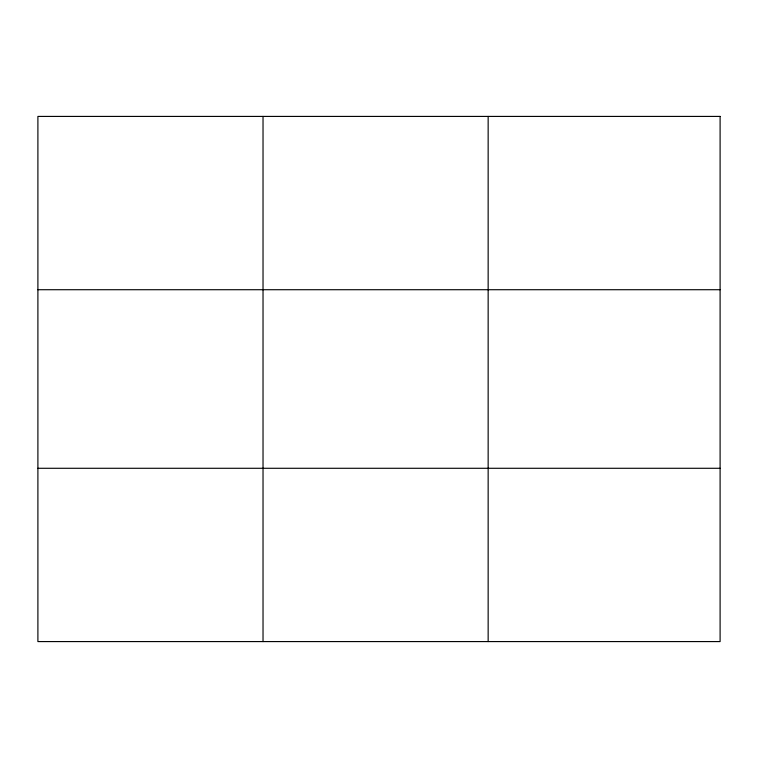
<?xml version="1.0" encoding="UTF-8"?>
<svg xmlns="http://www.w3.org/2000/svg" width="758" height="758" viewBox="0 0 758 758"><rect width="100%" height="100%" fill="white"/><g stroke="black" fill="none" stroke-linecap="round" stroke-linejoin="round"><path stroke-width="1.14" d="M263.026 641.581L263.026 116.419M488.152 641.581L488.152 116.419M37.9 289.717L720.1 289.717M37.9 468.283L720.1 468.283M720.1 116.419L720.1 641.581L37.9 641.581L37.9 116.419L720.1 116.419"/></g></svg>
